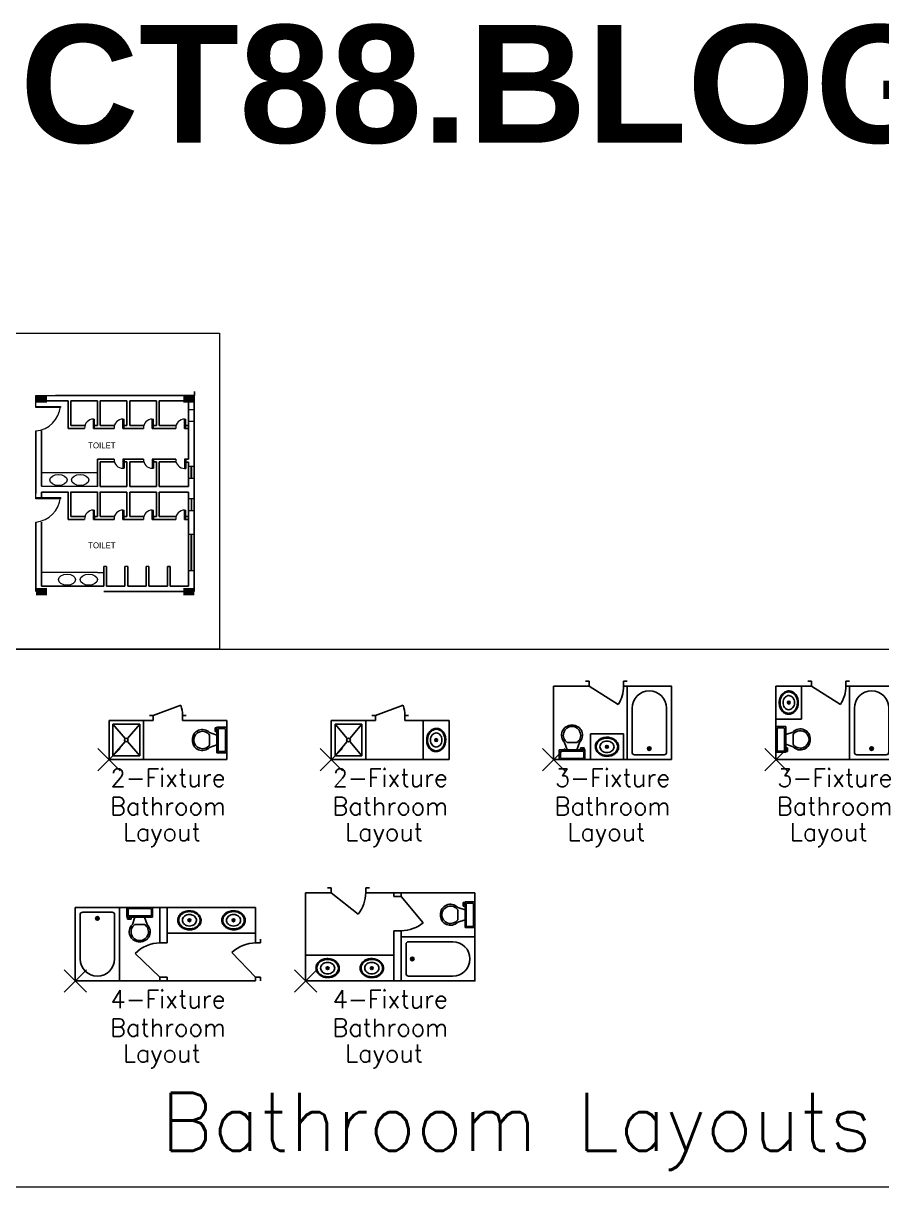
# Model space of a CAD drawing. Header units: inches. Extents: x 242965 to 445791, y 236206 to 423703.
# Drawn here: x 319562 to 354553, y 376269 to 423703 of the extents above; entities that cross this region are included whole.
import ezdxf
from ezdxf.enums import TextEntityAlignment as Align

# ---------------------------------------------------------------- set-up
doc = ezdxf.new("R2010")
doc.units = ezdxf.units.IN
doc.header["$MEASUREMENT"] = 0
for name, color, linetype, lineweight in [('2', 181, 'Continuous', 20), ('dimn', 7, 'Continuous', 13), ('LVL', 6, 'Continuous', 18), ('TEXT', 4, 'Continuous', 9), ('WIND', 1, 'Continuous', 18)]:
    doc.layers.add(name, color=color, linetype=linetype, lineweight=lineweight)
doc.layers.add('Block origin', color=7, linetype='Continuous')
doc.layers.add('WALL', color=8, linetype='Continuous')
doc.styles.add('ATTR', font='romans.shx', dxfattribs={"width": 0.8, "height": 0.7})
doc.styles.add('blk_label', font='romans.shx')
doc.styles.add('PADTIC-TEXT KHUNG LON TIEU DE', font='', dxfattribs={"height": 800})
doc.styles.get('PADTIC-TEXT KHUNG LON TIEU DE').set_extended_font_data('.VnHelvetInsH', bold=True)

# ---------------------------------------------------------------- blocks, each defined once
blk = doc.blocks.new('WCLOSF1T')
for p, q in [((-10, -9.5), (-10, -8.5)), ((-10, -8.5), (-8, -8.5)), ((-8, -8.5), (-8, -8)), ((-7, -8), (-7, -9.5)), ((-4, -8), (-6, -14)), ((4, -8), (6, -14)), ((9.5, -6), (9.5, -2)), ((-7, -9.5), (-10, -9.5)), ((4, -14), (-4, -14))]:
    blk.add_line(p, q)
blk.add_lwpolyline([(10.5, -8), (10.5, 0), (-10.5, 0), (-10.5, -8)], close=True)
for points in [[(-9.5, -2), (-9.5, -6)], [(8.5, -1), (-8.5, -1)], [(-8.5, -7), (8.5, -7)]]:
    blk.add_lwpolyline(points)
for centre, radius, start, end in [((-8.625, -1.875), 0.8839, 81.8699, 188.1301), ((-8.625, -6.125), 0.8839, 171.869898, 278.1301), ((8.625, -1.875), 0.8839, 351.8699, 98.1301), ((8.625, -6.125), 0.8839, 261.8699, 8.1301), ((-0.4772, -19.9188), 8.0953, 133.01722, 273.38), ((0.0374, -19.8731), 7.127, 124.50543, 269.7), ((0.4773, -19.9188), 8.0953, 266.62, 46.9828), ((-0.0373, -19.8731), 7.127, 270.3, 55.4946)]:
    blk.add_arc(centre, radius, start, end)
at = {"style": 'ATTR', "width": 0.8, "flags": 9}
for tag in ['ESTPARA1', 'ESTMISC', 'ESTCODE']:
    blk.add_attdef(tag, (0, 0), '', height=0.7175, dxfattribs=at)
blk = doc.blocks.new('2-Fixture Bathroom Layout 3')
for p, q in [((36, 36), (58.53, 44.28)), ((0, 32), (36, 32)), ((0, 0), (0, 32)), ((3, 29), (25, 29)), ((3, 29), (13.03, 17.15)), ((3, 3), (3, 29)), ((14.97, 17.15), (25, 29)), ((25, 29), (25, 3)), ((28, 32), (28, 0)), ((36, 36), (33, 36)), ((36, 32), (36, 36)), ((60, 32), (60, 36)), ((60, 36), (63, 36)), ((60, 32), (96, 32)), ((96, 32), (96, 0)), ((3, 3), (13.03, 14.85)), ((14.97, 14.85), (25, 3)), ((96, 0), (0, 0)), ((25, 3), (3, 3))]:
    blk.add_line(p, q)
blk.add_circle((14, 16), 1.5)
blk.add_arc((36, 36), 24, 360, 20.19023)
at = {"rotation": 270}
blk.add_blockref('WCLOSF1T', (96, 16), dxfattribs=at)
at = {"style": 'ATTR', "width": 0.8, "flags": 9}
blk.add_attdef('ESTCODE', (0, 0), '', height=0.000192, dxfattribs=at)
blk = doc.blocks.new('SNKOVLTS')
for p, q in [((-0.78, 0), (0.78, 0)), ((0, 0.78), (0, -0.78))]:
    blk.add_line(p, q)
at = {"linetype": 'Continuous'}
for points in [[(-9.5, 0.31, 0.117634), (-8.9, -2.61, 0.104469), (-6.89, -5.28, 0.090016), (-3.95, -7.04, 0.08192), (-0.25, -7.77, 0.08192), (3.48, -7.28, 0.090016), (6.54, -5.71, 0.104469), (8.71, -3.18, 0.117634), (9.5, -0.31, 0.117634), (8.9, 2.61, 0.104469), (6.89, 5.28, 0.090016), (3.95, 7.04, 0.08192), (0.25, 7.77, 0.08192), (-3.48, 7.28, 0.090016), (-6.54, 5.71, 0.104469), (-8.71, 3.18, 0.117634)], [(-8.76, 0.12, 0.118622), (-8.16, -2.53, 0.104678), (-6.27, -4.94, 0.089562), (-3.52, -6.49, 0.081185), (-0.1, -7.1, 0.081185), (3.34, -6.59, 0.089562), (6.12, -5.11, 0.104678), (8.09, -2.75, 0.118622), (8.76, -0.12, 0.118622), (8.16, 2.53, 0.104678), (6.27, 4.94, 0.089562), (3.52, 6.49, 0.081185), (0.1, 7.1, 0.081185), (-3.34, 6.59, 0.089562), (-6.12, 5.11, 0.104678), (-8.09, 2.75, 0.118622)], [(-5.76, 0.06, 0.118283), (-5.36, -1.68, 0.104607), (-4.11, -3.27, 0.089718), (-2.3, -4.29, 0.081436), (-0.05, -4.69, 0.081436), (2.21, -4.34, 0.089718), (4.04, -3.36, 0.104607), (5.32, -1.8, 0.118283), (5.76, -0.06, 0.118283), (5.36, 1.68, 0.104607), (4.11, 3.27, 0.089718), (2.3, 4.29, 0.081436), (0.05, 4.69, 0.081436), (-2.21, 4.34, 0.089718), (-4.04, 3.36, 0.104607), (-5.32, 1.8, 0.118283)]]:
    blk.add_lwpolyline(points, format="xyb", close=True, dxfattribs=at)
for radius in [1.16, 0.776]:
    blk.add_circle((0, 0), radius)
blk = doc.blocks.new('2-Fixture Bathroom Layout 4')
for p, q in [((36, 36), (58.53, 44.28)), ((0, 32), (36, 32)), ((0, 0), (0, 32)), ((3, 29), (25, 29)), ((3, 3), (3, 29)), ((3, 29), (13.03, 17.15)), ((14.97, 17.15), (25, 29)), ((25, 29), (25, 3)), ((28, 32), (28, 0)), ((36, 36), (33, 36)), ((36, 32), (36, 36)), ((60, 36), (63, 36)), ((60, 32), (60, 36)), ((60, 32), (96, 32)), ((75, 32), (75, 0)), ((96, 32), (96, 0)), ((3, 3), (13.03, 14.85)), ((14.97, 14.85), (25, 3)), ((96, 0), (0, 0)), ((25, 3), (3, 3))]:
    blk.add_line(p, q)
blk.add_circle((14, 16), 1.5)
blk.add_arc((36, 36), 24, 360, 20.19023)
at = {"rotation": 90}
blk.add_blockref('SNKOVLTS', (85.5, 16), dxfattribs=at)
at = {"style": 'ATTR', "width": 0.8, "flags": 9}
blk.add_attdef('ESTCODE', (0, 0), '', height=0.000192, dxfattribs=at)
blk = doc.blocks.new('TUB3660T')
for p, q in [((9, 19), (9, 17)), ((8, 18), (10, 18))]:
    blk.add_line(p, q)
blk.add_lwpolyline([(0, 0), (0, 36), (60, 36), (60, 0)], close=True)
for points in [[(4, 6), (4, 30)], [(6, 32), (42, 32)], [(42, 4), (6, 4)]]:
    blk.add_lwpolyline(points)
for radius in [1.5, 1]:
    blk.add_circle((9, 18), radius)
for centre, radius, start, end in [((5.75, 30.25), 1.77, 81.8699, 188.1301), ((42, 18), 14, 270, 90), ((5.75, 5.75), 1.77, 171.8699, 278.1301)]:
    blk.add_arc(centre, radius, start, end)
blk = doc.blocks.new('3-Fixture Bathroom Layout 1')
for p, q in [((0, 60), (29, 60)), ((0, 0), (0, 60)), ((29, 64), (26, 64)), ((29, 60), (29, 64)), ((29, 60), (52.58, 44.9)), ((57, 64), (60, 64)), ((57, 64), (57, 60)), ((57, 60), (96, 60)), ((96, 60), (96, 0)), ((57, 21), (30, 21)), ((30, 21), (30, 0)), ((57, 0), (57, 21)), ((96, 0), (0, 0))]:
    blk.add_line(p, q)
blk.add_arc((29, 60), 28, 327.37128, 0)
for name, p, rotation in [('TUB3660T', (96, 0), 90), ('WCLOSF1T', (15, 0), 180)]:
    blk.add_blockref(name, p, dxfattribs=dict(rotation=rotation))
blk.add_blockref('SNKOVLTS', (43.5, 10.5))
at = {"style": 'ATTR', "width": 0.8, "flags": 9}
blk.add_attdef('ESTCODE', (0, 0), '', height=0.000192, dxfattribs=at)
blk = doc.blocks.new('3-Fixture Bathroom Layout 2')
for p, q in [((0, 0), (0, 60)), ((0, 60), (29, 60)), ((21, 33), (21, 60)), ((29, 64), (26, 64)), ((29, 60), (29, 64)), ((29, 60), (52.58, 44.9)), ((57, 64), (60, 64)), ((57, 64), (57, 60)), ((57, 60), (96, 60)), ((96, 60), (96, 0)), ((0, 33), (21, 33)), ((96, 0), (0, 0))]:
    blk.add_line(p, q)
blk.add_arc((29, 60), 28, 327.37128, 0)
for name, p, rotation in [('TUB3660T', (96, 0), 90), ('SNKOVLTS', (10.5, 46.5), 270), ('WCLOSF1T', (0, 16.5), 90)]:
    blk.add_blockref(name, p, dxfattribs=dict(rotation=rotation))
at = {"style": 'ATTR', "width": 0.8, "flags": 9}
blk.add_attdef('ESTCODE', (0, 0), '', height=0.000192, dxfattribs=at)
blk = doc.blocks.new('4-Fixture Bathroom Layout 3')
for p, q in [((0, 60), (147, 60)), ((0, 0), (0, 60)), ((69, 60), (69, 31)), ((75, 60), (75, 31)), ((147, 60), (147, 31)), ((75, 39), (147, 39)), ((75, 31), (69, 31)), ((147, 31), (151, 31)), ((151, 31), (151, 34)), ((48.88, 22.47), (69, 3)), ((127.68, 23.26), (147, 3)), ((147, 0), (0, 0)), ((75, 3), (69, 3)), ((69, 3), (69, 0)), ((75, 3), (75, 0)), ((147, 3), (147, 0)), ((147, 3), (151, 3)), ((151, 3), (151, 0))]:
    blk.add_line(p, q)
for centre, end in [((69, 3), 135.94483), ((147, 3), 133.63882)]:
    blk.add_arc(centre, 28, 90, end)
at = {"rotation": 270}
blk.add_blockref('TUB3660T', (0, 60), dxfattribs=at)
for name, p in [('WCLOSF1T', (52.5, 60)), ('SNKOVLTS', (93, 49.5)), ('SNKOVLTS', (129, 49.5))]:
    blk.add_blockref(name, p)
at = {"style": 'ATTR', "width": 0.8, "flags": 9}
blk.add_attdef('ESTCODE', (0, 0), '', height=0.000302, dxfattribs=at)
blk = doc.blocks.new('4-Fixture Bathroom Layout 4')
for p, q in [((21, 76), (18, 76)), ((21, 76), (21, 72)), ((49, 76), (49, 72)), ((49, 76), (52, 76)), ((0, 72), (21, 72)), ((0, 0), (0, 72)), ((21, 72), (42.95, 54.61)), ((49, 72), (138, 72)), ((72, 72), (72, 69)), ((72, 69), (78, 69)), ((78, 72), (78, 69)), ((78, 69), (95.97, 47.52)), ((138, 72), (138, 0)), ((72, 41), (72, 0)), ((72, 41), (78, 41)), ((78, 41), (78, 0)), ((72, 21), (0, 21)), ((138, 0), (0, 0))]:
    blk.add_line(p, q)
for centre, start, end in [((21, 72), 321.61761, 0), ((78, 69), 270, 309.91694)]:
    blk.add_arc(centre, 28, start, end)
at = {"rotation": 270}
blk.add_blockref('WCLOSF1T', (138, 54), dxfattribs=at)
for name, p in [('TUB3660T', (78, 0)), ('SNKOVLTS', (18, 10.5)), ('SNKOVLTS', (54, 10.5))]:
    blk.add_blockref(name, p)
at = {"style": 'ATTR', "width": 0.8, "flags": 9}
blk.add_attdef('ESTCODE', (0, 0), '', height=0.000276, dxfattribs=at)
blk = doc.blocks.new('BATHROOM LAYOUTS')
at = {"layer": 'Block origin', "color": 1}
for p, q in [((305.35, -9.06), (323.47, 9.06)), ((305.35, 9.06), (323.47, -9.06)), ((486.56, -9.06), (504.68, 9.06)), ((486.56, 9.06), (504.68, -9.06)), ((667.77, -9.06), (685.89, 9.06)), ((667.77, 9.06), (685.89, -9.06)), ((848.97, -9.06), (867.09, 9.06)), ((848.97, 9.06), (867.09, -9.06)), ((277.86, -189.54), (295.98, -171.42)), ((277.86, -171.42), (295.98, -189.54)), ((465.56, -189.55), (483.68, -171.43)), ((465.56, -171.43), (483.68, -189.55))]:
    blk.add_line(p, q, dxfattribs=at)
for name, p in [('3-Fixture Bathroom Layout 1', (676.83, 0)), ('3-Fixture Bathroom Layout 2', (858.03, 0)), ('2-Fixture Bathroom Layout 3', (314.41, 0)), ('2-Fixture Bathroom Layout 4', (495.62, 0)), ('4-Fixture Bathroom Layout 4', (474.62, -180.49)), ('4-Fixture Bathroom Layout 3', (286.92, -180.48))]:
    blk.add_blockref(name, p)
at = {"layer": 'TEXT', "style": 'blk_label'}
for s, height, p in [('2-Fixture', 14.497, (362.41, -14.5)), ('2-Fixture', 14.497, (543.62, -14.5)), ('3-Fixture', 14.497, (724.83, -14.5)), ('3-Fixture', 14.497, (906.04, -14.5)), ('Bathroom', 14.497, (362.41, -37.98)), ('Bathroom', 14.497, (543.62, -37.98)), ('Bathroom', 14.497, (724.83, -37.98)), ('Bathroom', 14.497, (906.04, -37.98)), ('Layout ', 14.497, (362.41, -61.47)), ('Layout ', 14.497, (543.62, -61.47)), ('Layout ', 14.497, (724.83, -61.47)), ('Layout ', 14.497, (906.04, -61.47)), ('4-Fixture', 14.497, (362.41, -194.98)), ('4-Fixture', 14.497, (543.62, -194.98)), ('Bathroom', 14.497, (362.41, -218.47)), ('Bathroom', 14.497, (543.62, -218.47)), ('Layout ', 14.497, (362.41, -241.95)), ('Layout ', 14.497, (543.62, -241.95)), ('Bathroom Layouts', 47.1301, (646.42, -303.17))]:
    blk.add_text(s, height=height, dxfattribs=at).set_placement(p, align=Align.MIDDLE)

msp = doc.modelspace()

# ---------------------------------------------------------------- hatches: boundary and pattern name
at = {"layer": 'dimn'}
for points in [[(320075.806, 408233.554), (320525.806, 408233.554), (320525.806, 408533.554), (320075.806, 408533.554)], [(326081.082, 408233.554), (326531.082, 408233.554), (326531.082, 408533.554), (326081.082, 408533.554)], [(320076.064, 400379.184), (320526.064, 400379.184), (320526.064, 400679.184), (320076.064, 400679.184)], [(320080.268, 400383.554), (320530.268, 400383.554), (320530.268, 400683.554), (320080.268, 400683.554)], [(326080.268, 400383.554), (326530.268, 400383.554), (326530.268, 400683.554), (326080.268, 400683.554)], [(326081.082, 400383.554), (326531.082, 400383.554), (326531.082, 400683.554), (326081.082, 400683.554)]]:
    msp.add_hatch(color=7, dxfattribs=at).paths.add_polyline_path(points)

# ---------------------------------------------------------------- linework, layer by layer
at = {"layer": '2'}
for p, q in [((264325.106, 398183.659), (378177.338, 398183.659)), ((264325.106, 376269.367), (378177.338, 376269.367))]:
    msp.add_line(p, q, dxfattribs=at)
msp.add_lwpolyline([(316634.325, 411074.152), (327554.241, 411074.152), (327554.241, 398183.659), (316634.325, 398183.659)], close=True, dxfattribs=at)
at = {"layer": 'WALL'}
for p, q in [((320305.268, 408533.554), (320310.266, 408533.554)), ((326531.082, 408533.554), (321111.48, 408533.554)), ((326305.268, 408533.554), (321115.666, 408533.554)), ((326531.082, 400533.554), (326531.082, 408533.554)), ((320881.48, 408303.554), (320076.082, 408303.554)), ((321386.082, 407188.554), (321386.082, 408303.554)), ((322586.082, 408303.554), (321501.082, 408303.554)), ((321501.082, 407303.554), (321501.082, 408303.554)), ((322586.082, 407303.554), (322586.082, 408303.554)), ((323031.082, 408303.554), (322701.082, 408303.554)), ((322701.082, 407303.554), (322701.082, 408303.554)), ((323031.082, 408303.554), (323261.082, 408303.554)), ((323786.082, 408303.554), (323261.082, 408303.554)), ((323786.082, 407303.554), (323786.082, 408303.554)), ((324986.082, 408303.554), (323901.082, 408303.554)), ((323901.082, 407303.554), (323901.082, 408303.554)), ((324986.082, 407303.554), (324986.082, 408303.554)), ((326300.268, 408303.554), (325101.082, 408303.554)), ((325101.082, 407303.554), (325101.082, 408303.554)), ((326300.268, 405930.859), (326300.268, 408303.554)), ((326301.082, 407303.554), (326301.082, 407961.094)), ((320076.082, 407082.859), (320076.082, 404533.554)), ((320306.082, 407082.859), (320306.082, 404827.023)), ((320306.082, 407082.859), (320306.082, 404828.039)), ((322061.082, 407188.554), (321386.082, 407188.554)), ((322074.795, 407303.554), (321501.082, 407303.554)), ((323031.082, 407188.554), (322421.082, 407188.554)), ((322586.082, 407303.554), (322471.082, 407303.554)), ((323031.082, 407303.554), (322701.082, 407303.554)), ((323031.082, 407303.554), (323261.082, 407303.554)), ((323031.082, 407188.554), (323261.082, 407188.554)), ((324461.083, 407188.554), (323621.082, 407188.554)), ((323786.082, 407303.554), (323671.082, 407303.554)), ((324461.083, 407303.554), (323901.082, 407303.554)), ((325776.083, 407188.554), (324821.082, 407188.554)), ((324986.082, 407303.554), (324871.082, 407303.554)), ((325776.083, 407303.554), (325101.082, 407303.554)), ((326301.082, 407188.554), (326136.082, 407188.554)), ((326301.082, 407303.554), (326186.082, 407303.554)), ((326301.082, 405930.858), (326301.082, 407188.554)), ((326301.082, 405930.858), (326301.082, 407188.554)), ((322586.082, 404822.776), (322586.082, 405937.778)), ((322586.082, 405937.778), (323261.106, 405936.521)), ((322701.082, 404822.562), (322701.082, 405822.564)), ((322701.082, 405822.564), (323274.521, 405821.495)), ((323621.082, 405935.85), (324461.106, 405934.285)), ((323670.959, 405820.757), (323786.082, 405820.542)), ((323786.082, 404820.541), (323786.082, 405820.542)), ((323901.082, 404820.326), (323901.082, 405820.328)), ((323901.082, 405820.328), (324474.521, 405819.26)), ((324821.082, 405933.615), (325773.754, 405931.84)), ((324870.959, 405818.521), (324986.082, 405818.307)), ((324871.082, 405818.521), (324871.082, 405933.307)), ((324986.082, 404815.856), (324986.082, 405818.307)), ((325101.082, 404815.856), (325101.082, 405818.093)), ((325101.082, 405818.093), (325787.239, 405816.815)), ((326133.739, 405931.169), (326302.847, 405930.854)), ((326183.616, 405816.076), (326301.082, 405815.857)), ((326301.082, 404815.856), (326301.082, 405815.857)), ((326301.082, 404815.856), (326301.082, 405815.857)), ((326411.082, 405146.608), (326411.082, 405646.608)), ((326421.082, 405146.608), (326421.082, 405646.608)), ((320306.082, 404827.023), (322586.082, 404822.776)), ((322701.082, 404822.562), (323786.082, 404820.541)), ((323901.082, 404820.326), (324986.082, 404818.305)), ((325101.082, 404818.091), (326301.082, 404815.856)), ((320306.082, 404591.054), (320306.082, 404533.554)), ((320306.082, 404591.054), (321386.082, 404591.054)), ((321386.082, 403478.222), (321386.082, 404593.222)), ((321501.082, 403593.222), (321501.082, 404593.222)), ((321501.082, 404591.054), (322586.082, 404591.054)), ((322586.082, 403593.222), (322586.082, 404593.222)), ((322701.082, 403593.222), (322701.082, 404593.222)), ((322701.082, 404591.054), (323786.082, 404591.054)), ((323786.082, 403593.222), (323786.082, 404591.054)), ((323901.082, 404591.054), (324986.082, 404591.054)), ((323901.082, 403593.222), (323901.082, 404591.054)), ((324986.082, 403593.222), (324986.082, 404591.054)), ((325101.082, 404591.054), (326301.082, 404591.054)), ((325101.082, 403593.222), (325101.082, 404591.054)), ((326301.082, 400758.554), (326301.082, 404591.054)), ((326301.082, 403593.222), (326301.082, 404591.054)), ((326421.082, 403823.929), (326421.082, 404323.929)), ((320076.082, 403366.505), (320076.082, 400533.554)), ((320306.082, 403366.505), (320306.082, 400758.554)), ((320306.082, 403366.505), (320306.082, 400758.554)), ((322061.082, 403478.222), (321386.082, 403478.222)), ((322074.795, 403593.222), (321501.082, 403593.222)), ((323031.082, 403478.222), (322421.082, 403478.222)), ((322471.082, 403478.222), (322471.082, 403593.222)), ((322586.082, 403593.222), (322471.082, 403593.222)), ((323031.082, 403593.222), (322701.082, 403593.222)), ((323031.082, 403593.222), (323261.082, 403593.222)), ((323031.082, 403478.222), (323261.082, 403478.222)), ((324461.083, 403478.222), (323621.082, 403478.222)), ((323786.082, 403593.222), (323671.082, 403593.222)), ((323786.082, 403593.222), (323671.082, 403593.222)), ((324461.083, 403593.222), (323901.082, 403593.222)), ((325776.083, 403478.222), (324821.082, 403478.222)), ((324986.082, 403593.222), (324871.082, 403593.222)), ((324871.082, 403478.222), (324871.082, 403593.222)), ((324986.082, 403593.222), (324871.082, 403593.222)), ((325776.083, 403593.222), (325101.082, 403593.222)), ((326301.082, 403478.222), (326136.082, 403478.222)), ((326301.082, 403593.222), (326186.082, 403593.222)), ((326301.082, 400758.554), (326301.082, 403478.222)), ((326411.082, 401393.508), (326411.082, 402860.179)), ((326421.082, 401393.508), (326421.082, 402860.179)), ((322841.082, 400758.616), (322841.082, 401558.616)), ((322956.082, 400758.616), (322956.082, 401558.616)), ((323706.082, 400758.616), (323706.082, 401558.616)), ((323821.082, 400758.554), (323821.082, 401558.616)), ((324571.082, 400758.554), (324571.082, 401558.554)), ((324686.082, 400758.554), (324686.082, 401558.554)), ((325436.082, 400758.554), (325436.082, 401558.554)), ((325436.082, 401558.554), (325551.082, 401558.554)), ((325551.082, 400758.554), (325551.082, 401558.554)), ((320306.082, 400758.554), (322841.082, 400758.554)), ((322841.082, 400533.554), (326531.082, 400533.554)), ((322956.082, 400758.554), (323706.082, 400758.554)), ((323821.082, 400758.554), (324571.082, 400758.554)), ((324686.082, 400758.554), (325436.082, 400758.554)), ((325551.082, 400758.554), (326301.082, 400758.554))]:
    msp.add_line(p, q, dxfattribs=at)
at = {"layer": 'WALL', "color": 4}
for p, q in [((320881.48, 408533.554), (321111.48, 408533.554)), ((326535.268, 408687.074), (326535.268, 408533.554)), ((321386.082, 408303.554), (320881.48, 408303.554)), ((326301.082, 407961.094), (326301.082, 408303.554)), ((326301.082, 407461.094), (326301.082, 407303.554)), ((320306.082, 404587.2), (320306.082, 404367.2)), ((320306.082, 404533.554), (320306.082, 404367.2))]:
    msp.add_line(p, q, dxfattribs=at)
at = {"layer": 'WALL', "lineweight": 5}
for p, q in [((322586.082, 405376.817), (320306.082, 405376.817)), ((320081.08, 401312.594), (320076.082, 401312.594)), ((322586.082, 401312.594), (320306.082, 401312.594)), ((322586.082, 401312.594), (322841.082, 401312.594)), ((322956.082, 401558.616), (322841.082, 401558.616)), ((323821.082, 401558.616), (323706.082, 401558.616)), ((324686.082, 401558.554), (324571.082, 401558.554))]:
    msp.add_line(p, q, dxfattribs=at)
at = {"layer": 'WALL', "color": 7}
msp.add_line((320080.266, 400383.553), (320080.266, 400383.553), dxfattribs=at)
at = {"layer": 'WALL', "lineweight": 5}
for points in [[(320076.082, 408083.554), (321076.082, 408083.554), (321076.082, 408033.554), (320076.082, 408033.554), (320076.082, 408533.554), (321426.48, 408533.554)], [(326301.082, 407461.094), (326301.082, 407961.094), (326531.082, 407961.094), (326531.082, 407461.094), (326301.082, 407461.094)], [(322421.082, 407188.554), (322421.082, 407563.554), (322471.082, 407563.554)], [(322471.082, 407188.554), (322471.082, 407563.554)], [(323621.082, 407188.554), (323621.082, 407563.554), (323671.082, 407563.554)], [(323671.082, 407188.554), (323671.082, 407563.554)], [(324821.082, 407188.58), (324821.082, 407563.58), (324871.082, 407563.58)], [(324871.082, 407188.58), (324871.082, 407563.58)], [(326136.082, 407188.58), (326136.082, 407563.58), (326186.082, 407563.58)], [(326186.082, 407188.58), (326186.082, 407563.58)], [(323621.082, 405935.596), (323620.68, 405560.596), (323670.68, 405560.543)], [(323671.082, 405935.543), (323670.68, 405560.543)], [(324821.082, 405933.361), (324820.68, 405558.361), (324870.68, 405558.307)], [(324871.082, 405933.307), (324870.68, 405558.307)], [(326133.739, 405931.13), (326133.338, 405556.13), (326183.338, 405556.076)], [(326183.739, 405931.076), (326183.338, 405556.076)], [(326301.082, 405146.608), (326301.082, 405646.608), (326531.082, 405646.608), (326531.082, 405146.608), (326301.082, 405146.608)], [(320076.082, 404367.2), (321076.082, 404367.2), (321076.082, 404317.2), (320076.082, 404317.2), (320076.082, 404817.2)], [(326301.082, 403823.929), (326301.082, 404323.929), (326531.082, 404323.929), (326531.082, 403823.929), (326301.082, 403823.929)], [(322421.082, 403478.222), (322421.082, 403853.222), (322471.082, 403853.222)], [(322471.082, 403478.222), (322471.082, 403853.222)], [(323621.082, 403478.222), (323621.082, 403853.222), (323671.082, 403853.222)], [(323671.082, 403478.222), (323671.082, 403853.222)], [(324821.082, 403478.249), (324821.082, 403853.249), (324871.082, 403853.249)], [(324871.082, 403478.249), (324871.082, 403853.249)], [(326136.082, 403478.249), (326136.082, 403853.249), (326186.082, 403853.249)], [(326186.082, 403478.249), (326186.082, 403853.249)], [(323101.082, 403593.222), (322921.082, 403593.222)], [(323261.082, 403478.222), (323261.082, 403509.248)], [(323786.082, 403478.222), (323671.082, 403478.222), (323671.082, 403593.222)]]:
    msp.add_lwpolyline(points, dxfattribs=at)
for centre, radius, start, end in [((319981.55, 408177.326), 1098.542, 274.936548, 355.1032345), ((322420.054, 407204.067), 359.307, 89.8360583, 182.4744746), ((323620.054, 407204.067), 359.307, 89.8360583, 182.4744746), ((324820.054, 407204.093), 359.307, 89.8360583, 182.4744746), ((326135.054, 407204.093), 359.307, 89.8360583, 182.4744746), ((323620.037, 405920.084), 359.307, 177.4641486, 270.1025649), ((324820.037, 405917.849), 359.307, 177.4641486, 270.1025649), ((326132.695, 405915.618), 359.307, 177.4641486, 270.1025649), ((319981.55, 404460.972), 1098.542, 274.936548, 355.1032345), ((322420.054, 403493.735), 359.307, 89.8360583, 182.4744746), ((323620.054, 403493.735), 359.307, 89.8360583, 182.4744746), ((324820.054, 403493.762), 359.307, 89.8360583, 182.4744746), ((326135.054, 403493.762), 359.307, 89.8360583, 182.4744746)]:
    msp.add_arc(centre, radius, start, end, dxfattribs=at)
for centre in [(320996.48, 405083.827), (321882.372, 405083.827), (321346.772, 401019.605), (322232.664, 401019.605)]:
    msp.add_ellipse(centre, major_axis=(350.293, 0), ratio=0.650745022, dxfattribs=at)
at = {"layer": 'WIND', "color": 4}
for p, q in [((326301.082, 402860.179), (326301.082, 401393.508)), ((326531.082, 402860.179), (326301.082, 402860.179)), ((326531.082, 401393.508), (326531.082, 402860.179)), ((326301.082, 401393.508), (326531.082, 401393.508))]:
    msp.add_line(p, q, dxfattribs=at)

# ---------------------------------------------------------------- block references
at = {"xscale": 50, "yscale": 50, "zscale": 50}
msp.add_blockref('BATHROOM LAYOUTS', (307337.403, 393681.771), dxfattribs=at)

# ---------------------------------------------------------------- texts
at = {"layer": '2', "insert": (279942.785, 423631.509), "char_height": 4800, "width": 49002.93537, "attachment_point": 1, "style": 'PADTIC-TEXT KHUNG LON TIEU DE'}
msp.add_mtext('anarchitect88.blogspot.com', dxfattribs=at)
at = {"layer": 'LVL', "color": 4}
for p in [(322120.536, 406374.891), (322120.536, 402300.913)]:
    msp.add_text(' TOILET', height=238, dxfattribs=at).set_placement(p)

doc.saveas('drawing.dxf')
